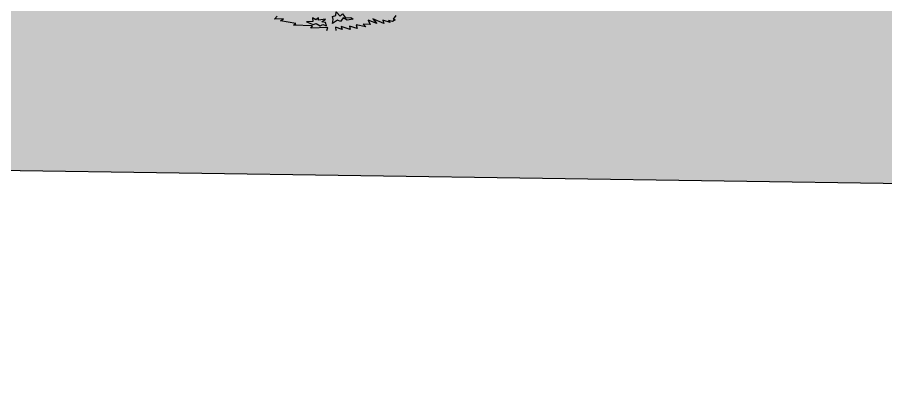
# Model space of a CAD drawing. Header units: inches. Extents: x 11.9 to 85.3, y 21.1 to 37.4.
# Drawn here: x 34.499 to 36.524, y 21.109 to 21.988 of the extents above; entities that cross this region are included whole.
import ezdxf

# ---------------------------------------------------------------- set-up
doc = ezdxf.new("R2010")
doc.units = ezdxf.units.IN
doc.header["$MEASUREMENT"] = 0
doc.layers.add('CAY', color=94, linetype='Continuous')

# ---------------------------------------------------------------- blocks, each defined once
blk = doc.blocks.new('A$C76451831')
at = {"layer": 'CAY'}
for p, q in [((5124.9, 59.8), (5138.6, 75.7)), ((5172.9, 60.9), (5124.9, 59.8)), ((5156.3, 51), (5172.9, 60.9)), ((5236, 37.4), (5156.3, 51)), ((5656.5, 36.3), (5611.8, 53.7)), ((5611.8, 53.7), (5621.9, 32)), ((5693.7, 37.2), (5636.1, 60.6)), ((5636.1, 60.6), (5656.5, 36.3)), ((5726, 41.5), (5689.3, 53.7)), ((5689.3, 53.7), (5693.7, 37.2)), ((5739.3, 46.5), (5718.3, 52.7)), ((5718.3, 52.7), (5726, 41.5)), ((5753.3, 56.5), (5739.3, 46.5)), ((5756.7, 77.6), (5742.5, 59.6)), ((5742.5, 59.6), (5753.3, 56.5)), ((5224.8, 27.3), (5236, 37.4)), ((5323.5, 23.9), (5224.8, 27.3)), ((5314.9, 13.3), (5323.5, 23.9)), ((5402.9, 15.7), (5314.9, 13.3)), ((5396.9, 0), (5402.9, 15.7)), ((5476.9, 4.9), (5442.9, 17)), ((5442.9, 17), (5445, 1)), ((5472.5, 21.4), (5476.9, 4.9)), ((5519.5, 6.1), (5472.5, 21.4)), ((5515.1, 22.2), (5519.5, 6.1)), ((5554.6, 10.4), (5515.1, 22.2)), ((5600.2, 19.2), (5549.8, 29.1)), ((5549.8, 29.1), (5554.6, 10.4)), ((5621.9, 32), (5587.1, 33.3)), ((5587.1, 33.3), (5600.2, 19.2))]:
    blk.add_line(p, q, dxfattribs=at)
for points in [[(5431.1, 57.3), (5426.2, 73.3), (5445, 78.1), (5445.6, 96.7), (5466.2, 74.6), (5479.7, 87.3), (5495.3, 65.5), (5521.6, 67.3), (5535, 59.1), (5502.6, 54.8), (5481.7, 65.9), (5467.9, 47.8), (5452.3, 53.8), (5427.7, 36.1)], [(5395.1, 24.1), (5390.7, 42.8), (5371.8, 46.2), (5391.3, 58.7), (5353.5, 54.6), (5353.9, 65.4), (5340.4, 55), (5322.2, 66.5), (5324.3, 47.9), (5292.1, 46.3), (5326.4, 31.5), (5342.5, 36.4), (5363.4, 25.2), (5376.8, 32.4)]]:
    blk.add_lwpolyline(points, close=True, dxfattribs=at)

msp = doc.modelspace()

# ---------------------------------------------------------------- hatches: boundary and pattern name
at = {"true_color": 0x000000}
h = msp.add_hatch(color=18, dxfattribs=at)
h.dxf.hatch_style = 1
h.paths.add_polyline_path([(70.5198, 21.5465), (69.2436, 22.3819), (69.2436, 24.0633), (69.1166, 24.0633), (69.1166, 22.2596), (70.2537, 21.5191), (12.4966, 22.5475), (12.4966, 21.9488), (70.5198, 21.1086)])

# ---------------------------------------------------------------- linework, layer by layer
msp.add_lwpolyline([(12.4966, 22.5475), (70.2537, 21.5191), (69.1166, 22.2596), (69.1166, 24.0633), (67.0614, 24.0633), (69.2436, 24.0633), (69.2436, 22.3819), (70.5198, 21.5465), (70.5198, 21.1086), (12.4966, 21.9488)], close=True)

# ---------------------------------------------------------------- block references
at = {"layer": 'CAY', "xscale": 0.0004489089019145984, "yscale": 0.0004489089019145984, "zscale": 0.0004489089019145984}
msp.add_blockref('A$C76451831', (32.7975, 21.9573), dxfattribs=at)

doc.saveas('drawing.dxf')
